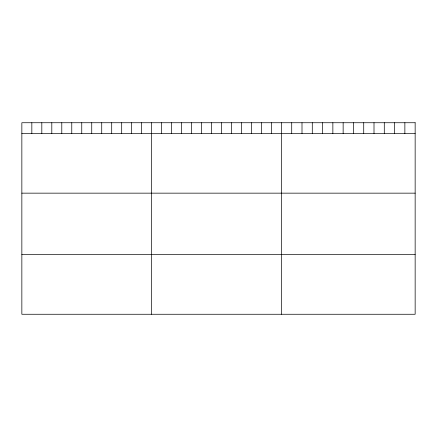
<?xml version="1.0" encoding="UTF-8"?>
<svg xmlns="http://www.w3.org/2000/svg" width="437" height="437" viewBox="0 0 437 437"><rect width="100%" height="100%" fill="white"/><g stroke="black" fill="none" stroke-linecap="round" stroke-linejoin="round"><path stroke-width="0.66" d="M21.85 133.504L415.15 133.504M21.85 193.154L415.15 193.154M21.85 254.613L415.15 254.613M404.864 122.737L404.864 133.504M394.578 122.737L394.578 133.504M384.292 122.737L384.292 133.504M374.006 122.737L374.006 133.504M363.721 122.737L363.721 133.504M353.435 122.737L353.435 133.504M343.143 122.737L343.143 133.504M332.857 122.737L332.857 133.504M322.572 122.737L322.572 133.504M312.286 122.737L312.286 133.504M302 122.737L302 133.504M291.714 122.737L291.714 133.504M281.428 122.737L281.428 314.263M271.443 122.737L271.443 133.504M261.463 122.737L261.463 133.504M251.477 122.737L251.477 133.504M241.492 122.737L241.492 133.504M231.512 122.737L231.512 133.504M221.526 122.737L221.526 133.504M211.541 122.737L211.541 133.504M201.555 122.737L201.555 133.504M191.575 122.737L191.575 133.504M181.59 122.737L181.59 133.504M171.604 122.737L171.604 133.504M161.624 122.737L161.624 133.504M151.639 122.737L151.639 314.263M141.654 122.737L141.654 133.504M131.674 122.737L131.674 133.504M121.688 122.737L121.688 133.504M111.703 122.737L111.703 133.504M101.723 122.737L101.723 133.504M91.737 122.737L91.737 133.504M81.752 122.737L81.752 133.504M71.766 122.737L71.766 133.504M61.786 122.737L61.786 133.504M51.801 122.737L51.801 133.504M41.815 122.737L41.815 133.504M31.835 122.737L31.835 133.504M415.15 122.737L21.85 122.737L21.85 314.263L415.15 314.263L415.15 122.737"/></g></svg>
